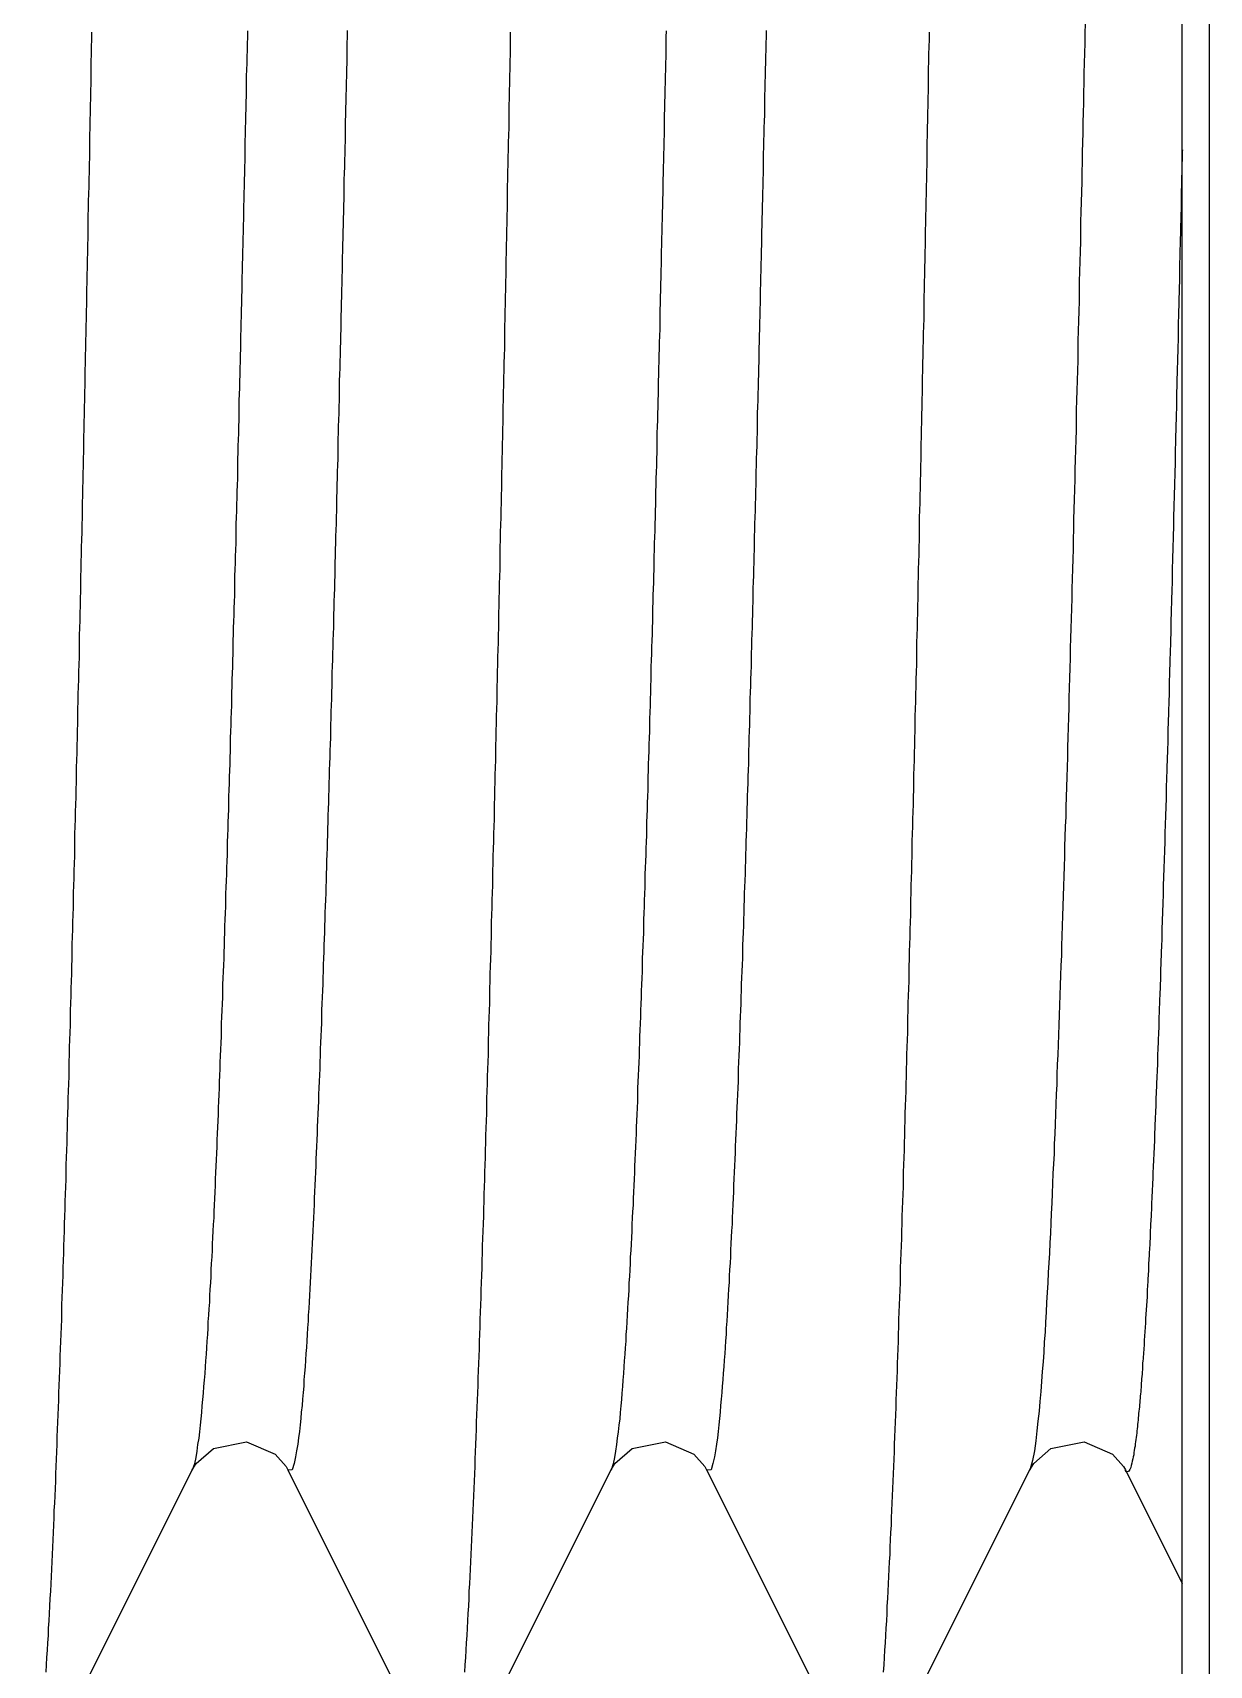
# Model space of a CAD drawing. Header units: millimetres. Extents: x 0 to 3800, y -67 to 2530.
# Drawn here: x 2282.3 to 2286.63, y 950.26 to 956.26 of the extents above; entities that cross this region are included whole.
import ezdxf

# ---------------------------------------------------------------- set-up
doc = ezdxf.new("R2010")
doc.units = ezdxf.units.MM
doc.layers.add('내부선 및 부속', color=4, linetype='Continuous')

msp = doc.modelspace()

# ---------------------------------------------------------------- linework, layer by layer
at = {"layer": '내부선 및 부속', "linetype": 'Continuous'}
for p, q in [((2286.6252, 947.6471), (2286.6252, 984.7893)), ((2286.5255, 947.874), (2286.5255, 984.5624)), ((2282.2983, 949.8007), (2282.8851, 950.9738)), ((2283.2367, 950.9738), (2283.8235, 949.8007)), ((2283.8381, 949.8007), (2284.425, 950.9738)), ((2284.7765, 950.9738), (2285.3633, 949.8007)), ((2285.3779, 949.8007), (2285.9648, 950.9738)), ((2286.3163, 950.9738), (2286.5255, 950.5557))]:
    msp.add_line(p, q, dxfattribs=at)
at = {"layer": '내부선 및 부속', "linetype": 'Continuous', "flags": 128}
for points in [[(2283.455, 956.2675), (2283.455, 956.2435), (2283.454, 956.2195), (2283.454, 956.1955), (2283.453, 956.1725), (2283.453, 956.1485), (2283.452, 956.1245), (2283.452, 956.1005), (2283.451, 956.0765), (2283.451, 956.0525), (2283.45, 956.0285), (2283.45, 956.0045), (2283.449, 955.9815), (2283.449, 955.9575), (2283.448, 955.9335), (2283.448, 955.9095), (2283.447, 955.8855), (2283.447, 955.8615), (2283.446, 955.8375), (2283.446, 955.8145), (2283.445, 955.7905), (2283.445, 955.7665), (2283.444, 955.7425), (2283.443, 955.7185), (2283.443, 955.6945), (2283.442, 955.6705), (2283.442, 955.6475), (2283.441, 955.6235), (2283.441, 955.5995), (2283.44, 955.5755), (2283.44, 955.5515), (2283.439, 955.5275), (2283.439, 955.5035), (2283.438, 955.4805), (2283.438, 955.4565), (2283.437, 955.4325), (2283.436, 955.4085), (2283.436, 955.3845), (2283.435, 955.3605), (2283.435, 955.3365), (2283.434, 955.3125), (2283.434, 955.2895), (2283.433, 955.2655), (2283.433, 955.2415), (2283.432, 955.2175), (2283.432, 955.2175), (2283.432, 955.1935), (2283.431, 955.1695), (2283.43, 955.1455), (2283.43, 955.1225), (2283.429, 955.0985), (2283.429, 955.0745), (2283.428, 955.0505), (2283.428, 955.0265), (2283.427, 955.0025), (2283.426, 954.9785), (2283.426, 954.9555), (2283.425, 954.9315), (2283.425, 954.9075), (2283.424, 954.8835), (2283.424, 954.8595), (2283.423, 954.8355), (2283.422, 954.8115), (2283.422, 954.7885), (2283.421, 954.7645), (2283.421, 954.7405), (2283.42, 954.7165), (2283.42, 954.6925), (2283.419, 954.6685), (2283.418, 954.6445), (2283.418, 954.6215), (2283.417, 954.5975), (2283.417, 954.5735), (2283.416, 954.5495), (2283.415, 954.5255), (2283.415, 954.5015), (2283.414, 954.4775), (2283.414, 954.4535), (2283.413, 954.4305), (2283.412, 954.4065), (2283.412, 954.3825), (2283.411, 954.3585), (2283.411, 954.3345), (2283.41, 954.3105), (2283.409, 954.2865), (2283.409, 954.2635), (2283.408, 954.2395), (2283.408, 954.2155), (2283.407, 954.1915), (2283.406, 954.1675), (2283.406, 954.1435), (2283.405, 954.1195), (2283.404, 954.0965), (2283.404, 954.0725), (2283.403, 954.0485), (2283.402, 954.0245), (2283.402, 954.0005), (2283.401, 953.9765), (2283.401, 953.9525), (2283.4, 953.9295), (2283.399, 953.9055), (2283.399, 953.8815), (2283.398, 953.8575), (2283.397, 953.8335), (2283.397, 953.8095), (2283.396, 953.7855), (2283.395, 953.7625), (2283.395, 953.7385), (2283.394, 953.7145), (2283.393, 953.6905), (2283.393, 953.6665), (2283.392, 953.6425), (2283.391, 953.6185), (2283.391, 953.5955), (2283.39, 953.5715), (2283.389, 953.5475), (2283.389, 953.5235), (2283.388, 953.4995), (2283.387, 953.4755), (2283.386, 953.4515), (2283.386, 953.4285), (2283.385, 953.4045), (2283.384, 953.3805), (2283.384, 953.3565), (2283.383, 953.3325), (2283.382, 953.3085), (2283.381, 953.2845), (2283.381, 953.2615), (2283.38, 953.2375), (2283.379, 953.2135), (2283.379, 953.1895), (2283.378, 953.1655), (2283.377, 953.1415), (2283.376, 953.1175), (2283.376, 953.0945), (2283.375, 953.0705), (2283.374, 953.0465), (2283.373, 953.0225), (2283.373, 952.9985), (2283.372, 952.9745), (2283.371, 952.9505), (2283.37, 952.9275), (2283.369, 952.9035), (2283.369, 952.8795), (2283.368, 952.8555), (2283.367, 952.8315), (2283.367, 952.8315), (2283.366, 952.8075), (2283.365, 952.7835), (2283.365, 952.7605), (2283.364, 952.7365), (2283.363, 952.7125), (2283.362, 952.6885), (2283.361, 952.6645), (2283.36, 952.6405), (2283.36, 952.6165), (2283.359, 952.5935), (2283.358, 952.5695), (2283.357, 952.5455), (2283.356, 952.5215), (2283.355, 952.4975), (2283.354, 952.4735), (2283.354, 952.4495), (2283.353, 952.4265), (2283.352, 952.4025), (2283.351, 952.3785), (2283.35, 952.3545), (2283.349, 952.3305), (2283.348, 952.3065), (2283.347, 952.2835), (2283.346, 952.2595), (2283.345, 952.2355), (2283.344, 952.2115), (2283.343, 952.1875), (2283.342, 952.1635), (2283.341, 952.1395), (2283.34, 952.1165), (2283.339, 952.0925), (2283.338, 952.0685), (2283.337, 952.0445), (2283.336, 952.0205), (2283.335, 951.9965), (2283.334, 951.9735), (2283.333, 951.9495), (2283.332, 951.9255), (2283.331, 951.9015), (2283.33, 951.8775), (2283.329, 951.8535), (2283.327, 951.8295), (2283.326, 951.8065), (2283.325, 951.7825), (2283.324, 951.7585), (2283.323, 951.7345), (2283.321, 951.7105), (2283.32, 951.6865), (2283.319, 951.6635), (2283.318, 951.6395), (2283.316, 951.6155), (2283.315, 951.5915), (2283.314, 951.5675), (2283.312, 951.5435), (2283.311, 951.5205), (2283.309, 951.4965), (2283.308, 951.4725), (2283.306, 951.4485), (2283.305, 951.4245), (2283.303, 951.4015), (2283.302, 951.3775), (2283.3, 951.3535), (2283.298, 951.3295), (2283.296, 951.3055), (2283.295, 951.2825), (2283.293, 951.2585), (2283.291, 951.2345), (2283.289, 951.2105), (2283.286, 951.1865), (2283.284, 951.1635), (2283.282, 951.1395), (2283.279, 951.1155), (2283.276, 951.0915), (2283.273, 951.0685), (2283.269, 951.0445), (2283.265, 951.0215), (2283.26, 950.9975), (2283.253, 950.9745), (2283.237, 950.9735), (2283.237, 950.9735)], [(2284.995, 956.2675), (2284.995, 956.2435), (2284.994, 956.2195), (2284.994, 956.1955), (2284.993, 956.1725), (2284.993, 956.1485), (2284.992, 956.1245), (2284.992, 956.1005), (2284.991, 956.0765), (2284.991, 956.0525), (2284.99, 956.0285), (2284.99, 956.0045), (2284.989, 955.9815), (2284.989, 955.9575), (2284.988, 955.9335), (2284.987, 955.9095), (2284.987, 955.8855), (2284.986, 955.8615), (2284.986, 955.8375), (2284.985, 955.8145), (2284.985, 955.7905), (2284.984, 955.7665), (2284.984, 955.7425), (2284.983, 955.7185), (2284.983, 955.6945), (2284.982, 955.6705), (2284.982, 955.6475), (2284.981, 955.6235), (2284.981, 955.5995), (2284.98, 955.5755), (2284.98, 955.5515), (2284.979, 955.5275), (2284.978, 955.5035), (2284.978, 955.4805), (2284.977, 955.4565), (2284.977, 955.4325), (2284.976, 955.4085), (2284.976, 955.3845), (2284.975, 955.3605), (2284.975, 955.3365), (2284.974, 955.3125), (2284.974, 955.2895), (2284.973, 955.2655), (2284.972, 955.2415), (2284.972, 955.2175), (2284.972, 955.2175), (2284.971, 955.1935), (2284.971, 955.1695), (2284.97, 955.1455), (2284.97, 955.1225), (2284.969, 955.0985), (2284.969, 955.0745), (2284.968, 955.0505), (2284.967, 955.0265), (2284.967, 955.0025), (2284.966, 954.9785), (2284.966, 954.9555), (2284.965, 954.9315), (2284.965, 954.9075), (2284.964, 954.8835), (2284.963, 954.8595), (2284.963, 954.8355), (2284.962, 954.8115), (2284.962, 954.7885), (2284.961, 954.7645), (2284.961, 954.7405), (2284.96, 954.7165), (2284.959, 954.6925), (2284.959, 954.6685), (2284.958, 954.6445), (2284.958, 954.6215), (2284.957, 954.5975), (2284.956, 954.5735), (2284.956, 954.5495), (2284.955, 954.5255), (2284.955, 954.5015), (2284.954, 954.4775), (2284.953, 954.4535), (2284.953, 954.4305), (2284.952, 954.4065), (2284.952, 954.3825), (2284.951, 954.3585), (2284.95, 954.3345), (2284.95, 954.3105), (2284.949, 954.2865), (2284.949, 954.2635), (2284.948, 954.2395), (2284.947, 954.2155), (2284.947, 954.1915), (2284.946, 954.1675), (2284.945, 954.1435), (2284.945, 954.1195), (2284.944, 954.0965), (2284.944, 954.0725), (2284.943, 954.0485), (2284.942, 954.0245), (2284.942, 954.0005), (2284.941, 953.9765), (2284.94, 953.9525), (2284.94, 953.9295), (2284.939, 953.9055), (2284.938, 953.8815), (2284.938, 953.8575), (2284.937, 953.8335), (2284.936, 953.8095), (2284.936, 953.7855), (2284.935, 953.7625), (2284.934, 953.7385), (2284.934, 953.7145), (2284.933, 953.6905), (2284.932, 953.6665), (2284.932, 953.6425), (2284.931, 953.6185), (2284.93, 953.5955), (2284.93, 953.5715), (2284.929, 953.5475), (2284.928, 953.5235), (2284.928, 953.4995), (2284.927, 953.4755), (2284.926, 953.4515), (2284.926, 953.4285), (2284.925, 953.4045), (2284.924, 953.3805), (2284.923, 953.3565), (2284.923, 953.3325), (2284.922, 953.3085), (2284.921, 953.2845), (2284.921, 953.2615), (2284.92, 953.2375), (2284.919, 953.2135), (2284.918, 953.1895), (2284.918, 953.1655), (2284.917, 953.1415), (2284.916, 953.1175), (2284.915, 953.0945), (2284.915, 953.0705), (2284.914, 953.0465), (2284.913, 953.0225), (2284.912, 952.9985), (2284.912, 952.9745), (2284.911, 952.9505), (2284.91, 952.9275), (2284.909, 952.9035), (2284.908, 952.8795), (2284.908, 952.8555), (2284.907, 952.8315), (2284.907, 952.8315), (2284.906, 952.8075), (2284.905, 952.7835), (2284.904, 952.7605), (2284.904, 952.7365), (2284.903, 952.7125), (2284.902, 952.6885), (2284.901, 952.6645), (2284.9, 952.6405), (2284.899, 952.6165), (2284.899, 952.5935), (2284.898, 952.5695), (2284.897, 952.5455), (2284.896, 952.5215), (2284.895, 952.4975), (2284.894, 952.4735), (2284.893, 952.4495), (2284.893, 952.4265), (2284.892, 952.4025), (2284.891, 952.3785), (2284.89, 952.3545), (2284.889, 952.3305), (2284.888, 952.3065), (2284.887, 952.2835), (2284.886, 952.2595), (2284.885, 952.2355), (2284.884, 952.2115), (2284.883, 952.1875), (2284.882, 952.1635), (2284.881, 952.1395), (2284.88, 952.1165), (2284.879, 952.0925), (2284.878, 952.0685), (2284.877, 952.0445), (2284.876, 952.0205), (2284.875, 951.9965), (2284.874, 951.9735), (2284.873, 951.9495), (2284.872, 951.9255), (2284.871, 951.9015), (2284.87, 951.8775), (2284.868, 951.8535), (2284.867, 951.8295), (2284.866, 951.8065), (2284.865, 951.7825), (2284.864, 951.7585), (2284.863, 951.7345), (2284.861, 951.7105), (2284.86, 951.6865), (2284.859, 951.6635), (2284.857, 951.6395), (2284.856, 951.6155), (2284.855, 951.5915), (2284.853, 951.5675), (2284.852, 951.5435), (2284.851, 951.5205), (2284.849, 951.4965), (2284.848, 951.4725), (2284.846, 951.4485), (2284.845, 951.4245), (2284.843, 951.4015), (2284.841, 951.3775), (2284.84, 951.3535), (2284.838, 951.3295), (2284.836, 951.3055), (2284.834, 951.2825), (2284.832, 951.2585), (2284.83, 951.2345), (2284.828, 951.2105), (2284.826, 951.1865), (2284.824, 951.1635), (2284.821, 951.1395), (2284.819, 951.1155), (2284.816, 951.0915), (2284.813, 951.0685), (2284.809, 951.0445), (2284.805, 951.0215), (2284.8, 950.9975), (2284.793, 950.9745), (2284.777, 950.9735), (2284.777, 950.9735)], [(2286.168, 956.2935), (2286.167, 956.2565), (2286.167, 956.2205), (2286.166, 956.1835), (2286.165, 956.1475), (2286.164, 956.1105), (2286.164, 956.0745), (2286.163, 956.0375), (2286.162, 956.0015), (2286.161, 955.9645), (2286.16, 955.9285), (2286.16, 955.8915), (2286.159, 955.8555), (2286.158, 955.8195), (2286.157, 955.7825), (2286.156, 955.7465), (2286.156, 955.7095), (2286.155, 955.6735), (2286.154, 955.6365), (2286.153, 955.6005), (2286.152, 955.5635), (2286.152, 955.5275), (2286.151, 955.4905), (2286.15, 955.4545), (2286.149, 955.4175), (2286.148, 955.3815), (2286.147, 955.3445), (2286.147, 955.3085), (2286.146, 955.2725), (2286.145, 955.2355), (2286.144, 955.1995), (2286.143, 955.1625), (2286.142, 955.1265), (2286.141, 955.0895), (2286.141, 955.0535), (2286.14, 955.0165), (2286.139, 954.9805), (2286.138, 954.9435), (2286.137, 954.9075), (2286.136, 954.8705), (2286.135, 954.8345), (2286.135, 954.7975), (2286.134, 954.7615), (2286.133, 954.7255), (2286.133, 954.7255), (2286.132, 954.6885), (2286.131, 954.6525), (2286.13, 954.6155), (2286.129, 954.5795), (2286.128, 954.5425), (2286.127, 954.5065), (2286.126, 954.4695), (2286.126, 954.4335), (2286.125, 954.3965), (2286.124, 954.3605), (2286.123, 954.3235), (2286.122, 954.2875), (2286.121, 954.2505), (2286.12, 954.2145), (2286.119, 954.1785), (2286.118, 954.1415), (2286.117, 954.1055), (2286.116, 954.0685), (2286.115, 954.0325), (2286.114, 953.9955), (2286.113, 953.9595), (2286.112, 953.9225), (2286.111, 953.8865), (2286.11, 953.8495), (2286.109, 953.8135), (2286.108, 953.7765), (2286.107, 953.7405), (2286.106, 953.7035), (2286.105, 953.6675), (2286.104, 953.6315), (2286.103, 953.5945), (2286.102, 953.5585), (2286.101, 953.5215), (2286.1, 953.4855), (2286.099, 953.4485), (2286.098, 953.4125), (2286.097, 953.3755), (2286.095, 953.3395), (2286.094, 953.3025), (2286.093, 953.2665), (2286.092, 953.2295), (2286.091, 953.1935), (2286.09, 953.1575), (2286.089, 953.1205), (2286.088, 953.0845), (2286.086, 953.0475), (2286.085, 953.0115), (2286.084, 952.9745), (2286.083, 952.9385), (2286.082, 952.9015), (2286.081, 952.8655), (2286.079, 952.8285), (2286.078, 952.7925), (2286.077, 952.7565), (2286.076, 952.7195), (2286.074, 952.6835), (2286.073, 952.6465), (2286.072, 952.6105), (2286.07, 952.5735), (2286.069, 952.5375), (2286.068, 952.5005), (2286.066, 952.4645), (2286.065, 952.4275), (2286.064, 952.3915), (2286.062, 952.3555), (2286.061, 952.3185), (2286.06, 952.2825), (2286.058, 952.2455), (2286.057, 952.2095), (2286.055, 952.1725), (2286.054, 952.1365), (2286.052, 952.0995), (2286.05, 952.0635), (2286.049, 952.0275), (2286.047, 951.9905), (2286.046, 951.9545), (2286.044, 951.9175), (2286.042, 951.8815), (2286.041, 951.8445), (2286.039, 951.8085), (2286.037, 951.7715), (2286.035, 951.7355), (2286.033, 951.6995), (2286.031, 951.6625), (2286.029, 951.6265), (2286.027, 951.5895), (2286.025, 951.5535), (2286.023, 951.5175), (2286.021, 951.4805), (2286.018, 951.4445), (2286.016, 951.4075), (2286.014, 951.3715), (2286.011, 951.3355), (2286.008, 951.2985), (2286.005, 951.2625), (2286.002, 951.2255), (2285.999, 951.1895), (2285.995, 951.1535), (2285.991, 951.1175), (2285.987, 951.0805), (2285.987, 951.0805), (2285.982, 951.0445), (2285.975, 951.0085), (2285.965, 950.9735), (2285.965, 950.9735)], [(2282.348, 950.2305), (2282.349, 950.2575), (2282.351, 950.2845), (2282.353, 950.3115), (2282.354, 950.3385), (2282.356, 950.3655), (2282.357, 950.3925), (2282.359, 950.4195), (2282.36, 950.4465), (2282.362, 950.4735), (2282.363, 950.5005), (2282.365, 950.5275), (2282.366, 950.5545), (2282.367, 950.5815), (2282.369, 950.6085), (2282.37, 950.6355), (2282.371, 950.6625), (2282.372, 950.6895), (2282.374, 950.7165), (2282.375, 950.7435), (2282.376, 950.7705), (2282.377, 950.7975), (2282.378, 950.8245), (2282.38, 950.8515), (2282.381, 950.8785), (2282.382, 950.9055), (2282.383, 950.9325), (2282.384, 950.9595), (2282.385, 950.9865), (2282.386, 951.0135), (2282.387, 951.0405), (2282.388, 951.0675), (2282.389, 951.0955), (2282.39, 951.1225), (2282.391, 951.1495), (2282.392, 951.1765), (2282.393, 951.2035), (2282.394, 951.2305), (2282.395, 951.2575), (2282.396, 951.2845), (2282.397, 951.3115), (2282.398, 951.3385), (2282.399, 951.3655), (2282.4, 951.3925), (2282.401, 951.4195), (2282.402, 951.4465), (2282.403, 951.4735), (2282.404, 951.5005), (2282.405, 951.5275), (2282.406, 951.5545), (2282.406, 951.5815), (2282.407, 951.6085), (2282.408, 951.6355), (2282.409, 951.6625), (2282.41, 951.6895), (2282.411, 951.7175), (2282.412, 951.7445), (2282.413, 951.7715), (2282.413, 951.7985), (2282.414, 951.8255), (2282.415, 951.8525), (2282.416, 951.8795), (2282.417, 951.9065), (2282.418, 951.9335), (2282.418, 951.9605), (2282.419, 951.9875), (2282.42, 952.0145), (2282.421, 952.0415), (2282.422, 952.0685), (2282.422, 952.0955), (2282.423, 952.1225), (2282.424, 952.1495), (2282.425, 952.1765), (2282.425, 952.2035), (2282.426, 952.2305), (2282.427, 952.2575), (2282.428, 952.2845), (2282.429, 952.3125), (2282.429, 952.3395), (2282.43, 952.3665), (2282.431, 952.3935), (2282.432, 952.4205), (2282.432, 952.4475), (2282.433, 952.4745), (2282.434, 952.5015), (2282.434, 952.5015), (2282.434, 952.5285), (2282.435, 952.5555), (2282.436, 952.5825), (2282.437, 952.6095), (2282.437, 952.6365), (2282.438, 952.6635), (2282.439, 952.6905), (2282.44, 952.7175), (2282.44, 952.7445), (2282.441, 952.7715), (2282.442, 952.7985), (2282.442, 952.8255), (2282.443, 952.8535), (2282.444, 952.8805), (2282.444, 952.9075), (2282.445, 952.9345), (2282.446, 952.9615), (2282.446, 952.9885), (2282.447, 953.0155), (2282.448, 953.0425), (2282.449, 953.0695), (2282.449, 953.0965), (2282.45, 953.1235), (2282.451, 953.1505), (2282.451, 953.1775), (2282.452, 953.2045), (2282.453, 953.2315), (2282.453, 953.2585), (2282.454, 953.2855), (2282.454, 953.3125), (2282.455, 953.3395), (2282.456, 953.3675), (2282.456, 953.3945), (2282.457, 953.4215), (2282.458, 953.4485), (2282.458, 953.4755), (2282.459, 953.5025), (2282.46, 953.5295), (2282.46, 953.5565), (2282.461, 953.5835), (2282.462, 953.6105), (2282.462, 953.6375), (2282.463, 953.6645), (2282.463, 953.6915), (2282.464, 953.7185), (2282.465, 953.7455), (2282.465, 953.7725), (2282.466, 953.7995), (2282.466, 953.8265), (2282.467, 953.8535), (2282.468, 953.8805), (2282.468, 953.9085), (2282.469, 953.9355), (2282.47, 953.9625), (2282.47, 953.9895), (2282.471, 954.0165), (2282.471, 954.0435), (2282.472, 954.0705), (2282.473, 954.0975), (2282.473, 954.1245), (2282.474, 954.1515), (2282.474, 954.1785), (2282.475, 954.2055), (2282.476, 954.2325), (2282.476, 954.2595), (2282.477, 954.2865), (2282.477, 954.3135), (2282.478, 954.3405), (2282.478, 954.3675), (2282.479, 954.3945), (2282.48, 954.4225), (2282.48, 954.4495), (2282.481, 954.4765), (2282.481, 954.5035), (2282.482, 954.5305), (2282.483, 954.5575), (2282.483, 954.5845), (2282.484, 954.6115), (2282.484, 954.6385), (2282.485, 954.6655), (2282.485, 954.6925), (2282.486, 954.7195), (2282.486, 954.7465), (2282.487, 954.7735), (2282.488, 954.8005), (2282.488, 954.8275), (2282.489, 954.8545), (2282.489, 954.8815), (2282.49, 954.9095), (2282.49, 954.9365), (2282.491, 954.9635), (2282.492, 954.9905), (2282.492, 955.0175), (2282.493, 955.0445), (2282.493, 955.0715), (2282.494, 955.0985), (2282.494, 955.1255), (2282.495, 955.1525), (2282.495, 955.1795), (2282.496, 955.2065), (2282.496, 955.2065), (2282.496, 955.2335), (2282.497, 955.2605), (2282.498, 955.2875), (2282.498, 955.3145), (2282.499, 955.3415), (2282.499, 955.3685), (2282.5, 955.3955), (2282.5, 955.4235), (2282.501, 955.4505), (2282.501, 955.4775), (2282.502, 955.5045), (2282.502, 955.5315), (2282.503, 955.5585), (2282.503, 955.5855), (2282.504, 955.6125), (2282.504, 955.6395), (2282.505, 955.6665), (2282.506, 955.6935), (2282.506, 955.7205), (2282.507, 955.7475), (2282.507, 955.7745), (2282.508, 955.8015), (2282.508, 955.8285), (2282.509, 955.8555), (2282.509, 955.8825), (2282.51, 955.9095), (2282.51, 955.9375), (2282.511, 955.9645), (2282.511, 955.9915), (2282.512, 956.0185), (2282.512, 956.0455), (2282.513, 956.0725), (2282.513, 956.0995), (2282.514, 956.1265), (2282.514, 956.1535), (2282.515, 956.1805), (2282.515, 956.2075), (2282.516, 956.2345), (2282.516, 956.2615)], [(2283.088, 956.2665), (2283.088, 956.2425), (2283.087, 956.2185), (2283.087, 956.1945), (2283.086, 956.1705), (2283.086, 956.1465), (2283.085, 956.1235), (2283.084, 956.0995), (2283.084, 956.0755), (2283.083, 956.0515), (2283.083, 956.0275), (2283.082, 956.0035), (2283.082, 955.9795), (2283.081, 955.9555), (2283.081, 955.9325), (2283.08, 955.9085), (2283.08, 955.8845), (2283.079, 955.8605), (2283.079, 955.8365), (2283.078, 955.8125), (2283.078, 955.7885), (2283.077, 955.7655), (2283.077, 955.7415), (2283.076, 955.7175), (2283.076, 955.6935), (2283.075, 955.6695), (2283.075, 955.6455), (2283.074, 955.6215), (2283.073, 955.5985), (2283.073, 955.5745), (2283.072, 955.5505), (2283.072, 955.5265), (2283.071, 955.5025), (2283.071, 955.4785), (2283.07, 955.4545), (2283.07, 955.4315), (2283.069, 955.4075), (2283.069, 955.3835), (2283.068, 955.3595), (2283.068, 955.3355), (2283.067, 955.3115), (2283.066, 955.2875), (2283.066, 955.2635), (2283.065, 955.2405), (2283.065, 955.2405), (2283.065, 955.2165), (2283.064, 955.1925), (2283.064, 955.1685), (2283.063, 955.1445), (2283.063, 955.1205), (2283.062, 955.0965), (2283.061, 955.0735), (2283.061, 955.0495), (2283.06, 955.0255), (2283.06, 955.0015), (2283.059, 954.9775), (2283.059, 954.9535), (2283.058, 954.9295), (2283.057, 954.9065), (2283.057, 954.8825), (2283.056, 954.8585), (2283.056, 954.8345), (2283.055, 954.8105), (2283.055, 954.7865), (2283.054, 954.7625), (2283.053, 954.7395), (2283.053, 954.7155), (2283.052, 954.6915), (2283.052, 954.6675), (2283.051, 954.6435), (2283.051, 954.6195), (2283.05, 954.5955), (2283.049, 954.5725), (2283.049, 954.5485), (2283.048, 954.5245), (2283.048, 954.5005), (2283.047, 954.4765), (2283.046, 954.4525), (2283.046, 954.4285), (2283.045, 954.4045), (2283.045, 954.3815), (2283.044, 954.3575), (2283.043, 954.3335), (2283.043, 954.3095), (2283.042, 954.2855), (2283.041, 954.2615), (2283.041, 954.2375), (2283.04, 954.2145), (2283.04, 954.1905), (2283.039, 954.1665), (2283.038, 954.1425), (2283.038, 954.1185), (2283.037, 954.0945), (2283.036, 954.0705), (2283.036, 954.0475), (2283.035, 954.0235), (2283.035, 953.9995), (2283.034, 953.9755), (2283.033, 953.9515), (2283.033, 953.9275), (2283.032, 953.9035), (2283.031, 953.8805), (2283.031, 953.8565), (2283.03, 953.8325), (2283.029, 953.8085), (2283.029, 953.7845), (2283.028, 953.7605), (2283.027, 953.7365), (2283.027, 953.7135), (2283.026, 953.6895), (2283.025, 953.6655), (2283.025, 953.6415), (2283.024, 953.6175), (2283.023, 953.5935), (2283.023, 953.5695), (2283.022, 953.5465), (2283.021, 953.5225), (2283.021, 953.4985), (2283.02, 953.4745), (2283.019, 953.4505), (2283.018, 953.4265), (2283.018, 953.4025), (2283.017, 953.3795), (2283.016, 953.3555), (2283.016, 953.3315), (2283.015, 953.3075), (2283.014, 953.2835), (2283.013, 953.2595), (2283.013, 953.2355), (2283.012, 953.2125), (2283.011, 953.1885), (2283.011, 953.1645), (2283.01, 953.1405), (2283.009, 953.1165), (2283.008, 953.0925), (2283.008, 953.0685), (2283.007, 953.0455), (2283.006, 953.0215), (2283.005, 952.9975), (2283.004, 952.9735), (2283.004, 952.9495), (2283.003, 952.9255), (2283.002, 952.9015), (2283.001, 952.8785), (2283.001, 952.8545), (2283.001, 952.8545), (2283, 952.8305), (2282.999, 952.8065), (2282.998, 952.7825), (2282.997, 952.7585), (2282.997, 952.7345), (2282.996, 952.7115), (2282.995, 952.6875), (2282.994, 952.6635), (2282.993, 952.6395), (2282.992, 952.6155), (2282.991, 952.5915), (2282.991, 952.5675), (2282.99, 952.5445), (2282.989, 952.5205), (2282.988, 952.4965), (2282.987, 952.4725), (2282.986, 952.4485), (2282.985, 952.4245), (2282.984, 952.4015), (2282.984, 952.3775), (2282.983, 952.3535), (2282.982, 952.3295), (2282.981, 952.3055), (2282.98, 952.2815), (2282.979, 952.2575), (2282.978, 952.2345), (2282.977, 952.2105), (2282.976, 952.1865), (2282.975, 952.1625), (2282.974, 952.1385), (2282.973, 952.1145), (2282.972, 952.0905), (2282.971, 952.0675), (2282.97, 952.0435), (2282.969, 952.0195), (2282.968, 951.9955), (2282.967, 951.9715), (2282.966, 951.9475), (2282.965, 951.9245), (2282.964, 951.9005), (2282.962, 951.8765), (2282.961, 951.8525), (2282.96, 951.8285), (2282.959, 951.8045), (2282.958, 951.7815), (2282.957, 951.7575), (2282.955, 951.7335), (2282.954, 951.7095), (2282.953, 951.6855), (2282.952, 951.6615), (2282.95, 951.6385), (2282.949, 951.6145), (2282.948, 951.5905), (2282.946, 951.5665), (2282.945, 951.5425), (2282.943, 951.5185), (2282.942, 951.4955), (2282.941, 951.4715), (2282.939, 951.4475), (2282.937, 951.4235), (2282.936, 951.3995), (2282.934, 951.3755), (2282.933, 951.3525), (2282.931, 951.3285), (2282.929, 951.3045), (2282.927, 951.2805), (2282.925, 951.2565), (2282.923, 951.2335), (2282.921, 951.2095), (2282.919, 951.1855), (2282.917, 951.1615), (2282.914, 951.1385), (2282.912, 951.1145), (2282.909, 951.0905), (2282.905, 951.0675), (2282.902, 951.0435), (2282.898, 951.0195), (2282.893, 950.9965), (2282.885, 950.9735), (2282.885, 950.9735)], [(2283.887, 950.2305), (2283.889, 950.2575), (2283.891, 950.2845), (2283.893, 950.3115), (2283.894, 950.3385), (2283.896, 950.3655), (2283.897, 950.3925), (2283.899, 950.4195), (2283.9, 950.4465), (2283.902, 950.4735), (2283.903, 950.5005), (2283.904, 950.5275), (2283.906, 950.5545), (2283.907, 950.5815), (2283.908, 950.6085), (2283.91, 950.6355), (2283.911, 950.6625), (2283.912, 950.6895), (2283.913, 950.7165), (2283.915, 950.7435), (2283.916, 950.7705), (2283.917, 950.7975), (2283.918, 950.8245), (2283.919, 950.8515), (2283.92, 950.8785), (2283.922, 950.9055), (2283.923, 950.9325), (2283.924, 950.9595), (2283.925, 950.9865), (2283.926, 951.0135), (2283.927, 951.0405), (2283.928, 951.0675), (2283.929, 951.0955), (2283.93, 951.1225), (2283.931, 951.1495), (2283.932, 951.1765), (2283.933, 951.2035), (2283.934, 951.2305), (2283.935, 951.2575), (2283.936, 951.2845), (2283.937, 951.3115), (2283.938, 951.3385), (2283.939, 951.3655), (2283.94, 951.3925), (2283.941, 951.4195), (2283.942, 951.4465), (2283.943, 951.4735), (2283.944, 951.5005), (2283.944, 951.5275), (2283.945, 951.5545), (2283.946, 951.5815), (2283.947, 951.6085), (2283.948, 951.6355), (2283.949, 951.6625), (2283.95, 951.6895), (2283.951, 951.7175), (2283.951, 951.7445), (2283.952, 951.7715), (2283.953, 951.7985), (2283.954, 951.8255), (2283.955, 951.8525), (2283.956, 951.8795), (2283.957, 951.9065), (2283.957, 951.9335), (2283.958, 951.9605), (2283.959, 951.9875), (2283.96, 952.0145), (2283.961, 952.0415), (2283.961, 952.0685), (2283.962, 952.0955), (2283.963, 952.1225), (2283.964, 952.1495), (2283.965, 952.1765), (2283.965, 952.2035), (2283.966, 952.2305), (2283.967, 952.2575), (2283.968, 952.2845), (2283.968, 952.3125), (2283.969, 952.3395), (2283.97, 952.3665), (2283.971, 952.3935), (2283.971, 952.4205), (2283.972, 952.4475), (2283.973, 952.4745), (2283.974, 952.5015), (2283.974, 952.5015), (2283.974, 952.5285), (2283.975, 952.5555), (2283.976, 952.5825), (2283.976, 952.6095), (2283.977, 952.6365), (2283.978, 952.6635), (2283.979, 952.6905), (2283.979, 952.7175), (2283.98, 952.7445), (2283.981, 952.7715), (2283.981, 952.7985), (2283.982, 952.8255), (2283.983, 952.8535), (2283.984, 952.8805), (2283.984, 952.9075), (2283.985, 952.9345), (2283.986, 952.9615), (2283.986, 952.9885), (2283.987, 953.0155), (2283.988, 953.0425), (2283.988, 953.0695), (2283.989, 953.0965), (2283.99, 953.1235), (2283.99, 953.1505), (2283.991, 953.1775), (2283.992, 953.2045), (2283.992, 953.2315), (2283.993, 953.2585), (2283.994, 953.2855), (2283.994, 953.3125), (2283.995, 953.3395), (2283.996, 953.3675), (2283.996, 953.3945), (2283.997, 953.4215), (2283.998, 953.4485), (2283.998, 953.4755), (2283.999, 953.5025), (2283.999, 953.5295), (2284, 953.5565), (2284.001, 953.5835), (2284.001, 953.6105), (2284.002, 953.6375), (2284.003, 953.6645), (2284.003, 953.6915), (2284.004, 953.7185), (2284.004, 953.7455), (2284.005, 953.7725), (2284.006, 953.7995), (2284.006, 953.8265), (2284.007, 953.8535), (2284.008, 953.8805), (2284.008, 953.9085), (2284.009, 953.9355), (2284.009, 953.9625), (2284.01, 953.9895), (2284.011, 954.0165), (2284.011, 954.0435), (2284.012, 954.0705), (2284.012, 954.0975), (2284.013, 954.1245), (2284.014, 954.1515), (2284.014, 954.1785), (2284.015, 954.2055), (2284.015, 954.2325), (2284.016, 954.2595), (2284.017, 954.2865), (2284.017, 954.3135), (2284.018, 954.3405), (2284.018, 954.3675), (2284.019, 954.3945), (2284.019, 954.4225), (2284.02, 954.4495), (2284.021, 954.4765), (2284.021, 954.5035), (2284.022, 954.5305), (2284.022, 954.5575), (2284.023, 954.5845), (2284.023, 954.6115), (2284.024, 954.6385), (2284.025, 954.6655), (2284.025, 954.6925), (2284.026, 954.7195), (2284.026, 954.7465), (2284.027, 954.7735), (2284.027, 954.8005), (2284.028, 954.8275), (2284.029, 954.8545), (2284.029, 954.8815), (2284.03, 954.9095), (2284.03, 954.9365), (2284.031, 954.9635), (2284.031, 954.9905), (2284.032, 955.0175), (2284.032, 955.0445), (2284.033, 955.0715), (2284.034, 955.0985), (2284.034, 955.1255), (2284.035, 955.1525), (2284.035, 955.1795), (2284.036, 955.2065), (2284.036, 955.2065), (2284.036, 955.2335), (2284.037, 955.2605), (2284.037, 955.2875), (2284.038, 955.3145), (2284.038, 955.3415), (2284.039, 955.3685), (2284.04, 955.3955), (2284.04, 955.4235), (2284.041, 955.4505), (2284.041, 955.4775), (2284.042, 955.5045), (2284.042, 955.5315), (2284.043, 955.5585), (2284.043, 955.5855), (2284.044, 955.6125), (2284.044, 955.6395), (2284.045, 955.6665), (2284.045, 955.6935), (2284.046, 955.7205), (2284.046, 955.7475), (2284.047, 955.7745), (2284.047, 955.8015), (2284.048, 955.8285), (2284.048, 955.8555), (2284.049, 955.8825), (2284.05, 955.9095), (2284.05, 955.9375), (2284.051, 955.9645), (2284.051, 955.9915), (2284.052, 956.0185), (2284.052, 956.0455), (2284.053, 956.0725), (2284.053, 956.0995), (2284.054, 956.1265), (2284.054, 956.1535), (2284.055, 956.1805), (2284.055, 956.2075), (2284.056, 956.2345), (2284.056, 956.2615)], [(2284.628, 956.2665), (2284.627, 956.2425), (2284.627, 956.2185), (2284.626, 956.1945), (2284.626, 956.1705), (2284.625, 956.1465), (2284.625, 956.1235), (2284.624, 956.0995), (2284.624, 956.0755), (2284.623, 956.0515), (2284.623, 956.0275), (2284.622, 956.0035), (2284.622, 955.9795), (2284.621, 955.9555), (2284.621, 955.9325), (2284.62, 955.9085), (2284.62, 955.8845), (2284.619, 955.8605), (2284.619, 955.8365), (2284.618, 955.8125), (2284.618, 955.7885), (2284.617, 955.7655), (2284.617, 955.7415), (2284.616, 955.7175), (2284.615, 955.6935), (2284.615, 955.6695), (2284.614, 955.6455), (2284.614, 955.6215), (2284.613, 955.5985), (2284.613, 955.5745), (2284.612, 955.5505), (2284.612, 955.5265), (2284.611, 955.5025), (2284.611, 955.4785), (2284.61, 955.4545), (2284.61, 955.4315), (2284.609, 955.4075), (2284.608, 955.3835), (2284.608, 955.3595), (2284.607, 955.3355), (2284.607, 955.3115), (2284.606, 955.2875), (2284.606, 955.2635), (2284.605, 955.2405), (2284.605, 955.2405), (2284.605, 955.2165), (2284.604, 955.1925), (2284.604, 955.1685), (2284.603, 955.1445), (2284.602, 955.1205), (2284.602, 955.0965), (2284.601, 955.0735), (2284.601, 955.0495), (2284.6, 955.0255), (2284.6, 955.0015), (2284.599, 954.9775), (2284.598, 954.9535), (2284.598, 954.9295), (2284.597, 954.9065), (2284.597, 954.8825), (2284.596, 954.8585), (2284.596, 954.8345), (2284.595, 954.8105), (2284.594, 954.7865), (2284.594, 954.7625), (2284.593, 954.7395), (2284.593, 954.7155), (2284.592, 954.6915), (2284.592, 954.6675), (2284.591, 954.6435), (2284.59, 954.6195), (2284.59, 954.5955), (2284.589, 954.5715), (2284.589, 954.5485), (2284.588, 954.5245), (2284.587, 954.5005), (2284.587, 954.4765), (2284.586, 954.4525), (2284.586, 954.4285), (2284.585, 954.4045), (2284.584, 954.3815), (2284.584, 954.3575), (2284.583, 954.3335), (2284.583, 954.3095), (2284.582, 954.2855), (2284.581, 954.2615), (2284.581, 954.2375), (2284.58, 954.2145), (2284.579, 954.1905), (2284.579, 954.1665), (2284.578, 954.1425), (2284.578, 954.1185), (2284.577, 954.0945), (2284.576, 954.0705), (2284.576, 954.0475), (2284.575, 954.0235), (2284.574, 953.9995), (2284.574, 953.9755), (2284.573, 953.9515), (2284.572, 953.9275), (2284.572, 953.9035), (2284.571, 953.8805), (2284.57, 953.8565), (2284.57, 953.8325), (2284.569, 953.8085), (2284.569, 953.7845), (2284.568, 953.7605), (2284.567, 953.7365), (2284.567, 953.7135), (2284.566, 953.6895), (2284.565, 953.6655), (2284.564, 953.6415), (2284.564, 953.6175), (2284.563, 953.5935), (2284.562, 953.5695), (2284.562, 953.5465), (2284.561, 953.5225), (2284.56, 953.4985), (2284.56, 953.4745), (2284.559, 953.4505), (2284.558, 953.4265), (2284.558, 953.4025), (2284.557, 953.3795), (2284.556, 953.3555), (2284.555, 953.3315), (2284.555, 953.3075), (2284.554, 953.2835), (2284.553, 953.2595), (2284.553, 953.2355), (2284.552, 953.2125), (2284.551, 953.1885), (2284.55, 953.1645), (2284.55, 953.1405), (2284.549, 953.1165), (2284.548, 953.0925), (2284.547, 953.0685), (2284.547, 953.0455), (2284.546, 953.0215), (2284.545, 952.9975), (2284.544, 952.9735), (2284.544, 952.9495), (2284.543, 952.9255), (2284.542, 952.9015), (2284.541, 952.8785), (2284.54, 952.8545), (2284.54, 952.8545), (2284.54, 952.8305), (2284.539, 952.8065), (2284.538, 952.7825), (2284.537, 952.7585), (2284.536, 952.7345), (2284.536, 952.7115), (2284.535, 952.6875), (2284.534, 952.6635), (2284.533, 952.6395), (2284.532, 952.6155), (2284.531, 952.5915), (2284.53, 952.5675), (2284.53, 952.5445), (2284.529, 952.5205), (2284.528, 952.4965), (2284.527, 952.4725), (2284.526, 952.4485), (2284.525, 952.4245), (2284.524, 952.4005), (2284.523, 952.3775), (2284.522, 952.3535), (2284.522, 952.3295), (2284.521, 952.3055), (2284.52, 952.2815), (2284.519, 952.2575), (2284.518, 952.2345), (2284.517, 952.2105), (2284.516, 952.1865), (2284.515, 952.1625), (2284.514, 952.1385), (2284.513, 952.1145), (2284.512, 952.0905), (2284.511, 952.0675), (2284.51, 952.0435), (2284.509, 952.0195), (2284.508, 951.9955), (2284.507, 951.9715), (2284.506, 951.9475), (2284.504, 951.9245), (2284.503, 951.9005), (2284.502, 951.8765), (2284.501, 951.8525), (2284.5, 951.8285), (2284.499, 951.8045), (2284.498, 951.7805), (2284.496, 951.7575), (2284.495, 951.7335), (2284.494, 951.7095), (2284.493, 951.6855), (2284.491, 951.6615), (2284.49, 951.6375), (2284.489, 951.6145), (2284.487, 951.5905), (2284.486, 951.5665), (2284.485, 951.5425), (2284.483, 951.5185), (2284.482, 951.4945), (2284.48, 951.4715), (2284.479, 951.4475), (2284.477, 951.4235), (2284.476, 951.3995), (2284.474, 951.3755), (2284.472, 951.3525), (2284.471, 951.3285), (2284.469, 951.3045), (2284.467, 951.2805), (2284.465, 951.2565), (2284.463, 951.2335), (2284.461, 951.2095), (2284.459, 951.1855), (2284.457, 951.1615), (2284.454, 951.1385), (2284.451, 951.1145), (2284.448, 951.0905), (2284.445, 951.0675), (2284.442, 951.0435), (2284.438, 951.0195), (2284.433, 950.9965), (2284.425, 950.9735), (2284.425, 950.9735)], [(2285.427, 950.2305), (2285.429, 950.2575), (2285.431, 950.2845), (2285.432, 950.3115), (2285.434, 950.3385), (2285.436, 950.3655), (2285.437, 950.3925), (2285.439, 950.4195), (2285.44, 950.4465), (2285.441, 950.4735), (2285.443, 950.5005), (2285.444, 950.5275), (2285.446, 950.5545), (2285.447, 950.5815), (2285.448, 950.6085), (2285.449, 950.6355), (2285.451, 950.6625), (2285.452, 950.6895), (2285.453, 950.7165), (2285.454, 950.7435), (2285.456, 950.7705), (2285.457, 950.7975), (2285.458, 950.8245), (2285.459, 950.8515), (2285.46, 950.8785), (2285.461, 950.9055), (2285.463, 950.9325), (2285.464, 950.9595), (2285.465, 950.9865), (2285.466, 951.0135), (2285.467, 951.0405), (2285.468, 951.0675), (2285.469, 951.0955), (2285.47, 951.1225), (2285.471, 951.1495), (2285.472, 951.1765), (2285.473, 951.2035), (2285.474, 951.2305), (2285.475, 951.2575), (2285.476, 951.2845), (2285.477, 951.3115), (2285.478, 951.3385), (2285.479, 951.3655), (2285.48, 951.3925), (2285.481, 951.4195), (2285.482, 951.4465), (2285.482, 951.4735), (2285.483, 951.5005), (2285.484, 951.5275), (2285.485, 951.5545), (2285.486, 951.5815), (2285.487, 951.6085), (2285.488, 951.6355), (2285.489, 951.6625), (2285.49, 951.6895), (2285.49, 951.7175), (2285.491, 951.7445), (2285.492, 951.7715), (2285.493, 951.7985), (2285.494, 951.8255), (2285.495, 951.8525), (2285.496, 951.8795), (2285.496, 951.9065), (2285.497, 951.9335), (2285.498, 951.9605), (2285.499, 951.9875), (2285.5, 952.0145), (2285.5, 952.0415), (2285.501, 952.0685), (2285.502, 952.0955), (2285.503, 952.1225), (2285.504, 952.1495), (2285.504, 952.1765), (2285.505, 952.2035), (2285.506, 952.2305), (2285.507, 952.2575), (2285.507, 952.2845), (2285.508, 952.3125), (2285.509, 952.3395), (2285.51, 952.3665), (2285.51, 952.3935), (2285.511, 952.4205), (2285.512, 952.4475), (2285.513, 952.4745), (2285.513, 952.5015), (2285.513, 952.5015), (2285.514, 952.5285), (2285.515, 952.5555), (2285.516, 952.5825), (2285.516, 952.6095), (2285.517, 952.6365), (2285.518, 952.6635), (2285.518, 952.6905), (2285.519, 952.7175), (2285.52, 952.7445), (2285.521, 952.7715), (2285.521, 952.7985), (2285.522, 952.8255), (2285.523, 952.8535), (2285.523, 952.8805), (2285.524, 952.9075), (2285.525, 952.9345), (2285.525, 952.9615), (2285.526, 952.9885), (2285.527, 953.0155), (2285.527, 953.0425), (2285.528, 953.0695), (2285.529, 953.0965), (2285.529, 953.1235), (2285.53, 953.1505), (2285.531, 953.1775), (2285.531, 953.2045), (2285.532, 953.2315), (2285.533, 953.2585), (2285.533, 953.2855), (2285.534, 953.3125), (2285.535, 953.3395), (2285.535, 953.3675), (2285.536, 953.3945), (2285.537, 953.4215), (2285.537, 953.4485), (2285.538, 953.4755), (2285.539, 953.5025), (2285.539, 953.5295), (2285.54, 953.5565), (2285.541, 953.5835), (2285.541, 953.6105), (2285.542, 953.6375), (2285.542, 953.6645), (2285.543, 953.6915), (2285.544, 953.7185), (2285.544, 953.7455), (2285.545, 953.7725), (2285.546, 953.7995), (2285.546, 953.8265), (2285.547, 953.8535), (2285.547, 953.8805), (2285.548, 953.9085), (2285.549, 953.9355), (2285.549, 953.9625), (2285.55, 953.9895), (2285.55, 954.0165), (2285.551, 954.0435), (2285.552, 954.0705), (2285.552, 954.0975), (2285.553, 954.1245), (2285.553, 954.1515), (2285.554, 954.1785), (2285.555, 954.2055), (2285.555, 954.2325), (2285.556, 954.2595), (2285.556, 954.2865), (2285.557, 954.3135), (2285.558, 954.3405), (2285.558, 954.3675), (2285.559, 954.3945), (2285.559, 954.4225), (2285.56, 954.4495), (2285.56, 954.4765), (2285.561, 954.5035), (2285.562, 954.5305), (2285.562, 954.5575), (2285.563, 954.5845), (2285.563, 954.6115), (2285.564, 954.6385), (2285.564, 954.6655), (2285.565, 954.6925), (2285.566, 954.7195), (2285.566, 954.7465), (2285.567, 954.7735), (2285.567, 954.8005), (2285.568, 954.8275), (2285.568, 954.8545), (2285.569, 954.8815), (2285.569, 954.9095), (2285.57, 954.9365), (2285.571, 954.9635), (2285.571, 954.9905), (2285.572, 955.0175), (2285.572, 955.0445), (2285.573, 955.0715), (2285.573, 955.0985), (2285.574, 955.1255), (2285.574, 955.1525), (2285.575, 955.1795), (2285.576, 955.2065), (2285.576, 955.2065), (2285.576, 955.2335), (2285.577, 955.2605), (2285.577, 955.2875), (2285.578, 955.3145), (2285.578, 955.3415), (2285.579, 955.3685), (2285.579, 955.3955), (2285.58, 955.4235), (2285.58, 955.4505), (2285.581, 955.4775), (2285.581, 955.5045), (2285.582, 955.5315), (2285.583, 955.5585), (2285.583, 955.5855), (2285.584, 955.6125), (2285.584, 955.6395), (2285.585, 955.6665), (2285.585, 955.6935), (2285.586, 955.7205), (2285.586, 955.7475), (2285.587, 955.7745), (2285.587, 955.8015), (2285.588, 955.8285), (2285.588, 955.8555), (2285.589, 955.8825), (2285.589, 955.9095), (2285.59, 955.9375), (2285.59, 955.9645), (2285.591, 955.9915), (2285.591, 956.0185), (2285.592, 956.0455), (2285.592, 956.0725), (2285.593, 956.0995), (2285.593, 956.1265), (2285.594, 956.1535), (2285.594, 956.1805), (2285.595, 956.2075), (2285.596, 956.2345), (2285.596, 956.2615)], [(2286.526, 955.8285), (2286.525, 955.8205), (2286.525, 955.8125), (2286.525, 955.8045), (2286.525, 955.7965), (2286.525, 955.7885), (2286.524, 955.7805), (2286.524, 955.7725), (2286.524, 955.7645), (2286.524, 955.7565), (2286.524, 955.7485), (2286.524, 955.7405), (2286.523, 955.7325), (2286.523, 955.7245), (2286.523, 955.7155), (2286.523, 955.7075), (2286.523, 955.6995), (2286.523, 955.6915), (2286.522, 955.6835), (2286.522, 955.6755), (2286.522, 955.6675), (2286.522, 955.6595), (2286.522, 955.6515), (2286.521, 955.6435), (2286.521, 955.6355), (2286.521, 955.6275), (2286.521, 955.6195), (2286.521, 955.6115), (2286.521, 955.6035), (2286.52, 955.5955), (2286.52, 955.5875), (2286.52, 955.5795), (2286.52, 955.5715), (2286.52, 955.5635), (2286.519, 955.5555), (2286.519, 955.5475), (2286.519, 955.5395), (2286.519, 955.5305), (2286.519, 955.5225), (2286.519, 955.5145), (2286.518, 955.5065), (2286.518, 955.4985), (2286.518, 955.4905), (2286.518, 955.4825), (2286.518, 955.4745), (2286.517, 955.4665), (2286.517, 955.4585), (2286.517, 955.4505), (2286.517, 955.4425), (2286.517, 955.4345), (2286.517, 955.4265), (2286.516, 955.4185), (2286.516, 955.4105), (2286.516, 955.4025), (2286.516, 955.3945), (2286.516, 955.3865), (2286.515, 955.3785), (2286.515, 955.3705), (2286.515, 955.3625), (2286.515, 955.3545), (2286.515, 955.3455), (2286.515, 955.3375), (2286.514, 955.3295), (2286.514, 955.3215), (2286.514, 955.3135), (2286.514, 955.3055), (2286.514, 955.2975), (2286.513, 955.2895), (2286.513, 955.2815), (2286.513, 955.2735), (2286.513, 955.2655), (2286.513, 955.2575), (2286.513, 955.2495), (2286.512, 955.2415), (2286.512, 955.2335), (2286.512, 955.2255), (2286.512, 955.2175), (2286.512, 955.2095), (2286.511, 955.2015), (2286.511, 955.1935), (2286.511, 955.1855), (2286.511, 955.1775), (2286.511, 955.1695), (2286.51, 955.1605), (2286.51, 955.1525), (2286.51, 955.1445), (2286.51, 955.1365), (2286.51, 955.1285), (2286.51, 955.1205), (2286.509, 955.1125), (2286.509, 955.1045), (2286.509, 955.0965), (2286.509, 955.0885), (2286.509, 955.0805), (2286.508, 955.0725), (2286.508, 955.0645), (2286.508, 955.0565), (2286.508, 955.0485), (2286.508, 955.0405), (2286.507, 955.0325), (2286.507, 955.0245), (2286.507, 955.0245), (2286.507, 955.0165), (2286.507, 955.0085), (2286.507, 955.0005), (2286.506, 954.9925), (2286.506, 954.9845), (2286.506, 954.9755), (2286.506, 954.9675), (2286.506, 954.9595), (2286.506, 954.9515), (2286.505, 954.9435), (2286.505, 954.9355), (2286.505, 954.9275), (2286.505, 954.9195), (2286.505, 954.9115), (2286.504, 954.9035), (2286.504, 954.8955), (2286.504, 954.8875), (2286.504, 954.8795), (2286.504, 954.8715), (2286.503, 954.8635), (2286.503, 954.8555), (2286.503, 954.8475), (2286.503, 954.8395), (2286.503, 954.8315), (2286.502, 954.8235), (2286.502, 954.8155), (2286.502, 954.8075), (2286.502, 954.7995), (2286.502, 954.7915), (2286.501, 954.7825), (2286.501, 954.7745), (2286.501, 954.7665), (2286.501, 954.7585), (2286.501, 954.7505), (2286.501, 954.7425), (2286.5, 954.7345), (2286.5, 954.7265), (2286.5, 954.7185), (2286.5, 954.7105), (2286.5, 954.7025), (2286.499, 954.6945), (2286.499, 954.6865), (2286.499, 954.6785), (2286.499, 954.6705), (2286.499, 954.6625), (2286.498, 954.6545), (2286.498, 954.6465), (2286.498, 954.6385), (2286.498, 954.6305), (2286.498, 954.6225), (2286.497, 954.6145), (2286.497, 954.6065), (2286.497, 954.5975), (2286.497, 954.5895), (2286.497, 954.5815), (2286.496, 954.5735), (2286.496, 954.5655), (2286.496, 954.5575), (2286.496, 954.5495), (2286.496, 954.5415), (2286.495, 954.5335), (2286.495, 954.5255), (2286.495, 954.5175), (2286.495, 954.5095), (2286.495, 954.5015), (2286.494, 954.4935), (2286.494, 954.4855), (2286.494, 954.4775), (2286.494, 954.4695), (2286.494, 954.4615), (2286.493, 954.4535), (2286.493, 954.4455), (2286.493, 954.4375), (2286.493, 954.4295), (2286.492, 954.4215), (2286.492, 954.4135), (2286.492, 954.4045), (2286.492, 954.3965), (2286.492, 954.3885), (2286.491, 954.3805), (2286.491, 954.3725), (2286.491, 954.3645), (2286.491, 954.3565), (2286.491, 954.3485), (2286.49, 954.3405), (2286.49, 954.3325), (2286.49, 954.3245), (2286.49, 954.3165), (2286.49, 954.3085), (2286.489, 954.3005), (2286.489, 954.2925), (2286.489, 954.2845), (2286.489, 954.2765), (2286.489, 954.2685), (2286.488, 954.2605), (2286.488, 954.2525), (2286.488, 954.2445), (2286.488, 954.2365), (2286.488, 954.2285), (2286.487, 954.2195), (2286.487, 954.2195), (2286.487, 954.2115), (2286.487, 954.2035), (2286.487, 954.1955), (2286.486, 954.1875), (2286.486, 954.1795), (2286.486, 954.1715), (2286.486, 954.1635), (2286.486, 954.1555), (2286.485, 954.1475), (2286.485, 954.1395), (2286.485, 954.1315), (2286.485, 954.1235), (2286.485, 954.1155), (2286.484, 954.1075), (2286.484, 954.0995), (2286.484, 954.0915), (2286.484, 954.0835), (2286.484, 954.0755), (2286.483, 954.0675), (2286.483, 954.0595), (2286.483, 954.0515), (2286.483, 954.0435), (2286.482, 954.0355), (2286.482, 954.0265), (2286.482, 954.0185), (2286.482, 954.0105), (2286.482, 954.0025), (2286.481, 953.9945), (2286.481, 953.9865), (2286.481, 953.9785), (2286.481, 953.9705), (2286.48, 953.9625), (2286.48, 953.9545), (2286.48, 953.9465), (2286.48, 953.9385), (2286.48, 953.9305), (2286.479, 953.9225), (2286.479, 953.9145), (2286.479, 953.9065), (2286.479, 953.8985), (2286.479, 953.8905), (2286.478, 953.8825), (2286.478, 953.8745), (2286.478, 953.8665), (2286.478, 953.8585), (2286.477, 953.8505), (2286.477, 953.8415), (2286.477, 953.8335), (2286.477, 953.8255), (2286.477, 953.8175), (2286.476, 953.8095), (2286.476, 953.8015), (2286.476, 953.7935), (2286.476, 953.7855), (2286.475, 953.7775), (2286.475, 953.7695), (2286.475, 953.7615), (2286.475, 953.7535), (2286.475, 953.7455), (2286.474, 953.7375), (2286.474, 953.7295), (2286.474, 953.7215), (2286.474, 953.7135), (2286.473, 953.7055), (2286.473, 953.6975), (2286.473, 953.6895), (2286.473, 953.6815), (2286.472, 953.6735), (2286.472, 953.6655), (2286.472, 953.6575), (2286.472, 953.6485), (2286.472, 953.6405), (2286.471, 953.6325), (2286.471, 953.6245), (2286.471, 953.6165), (2286.471, 953.6085), (2286.47, 953.6005), (2286.47, 953.5925), (2286.47, 953.5845), (2286.47, 953.5765), (2286.469, 953.5685), (2286.469, 953.5605), (2286.469, 953.5525), (2286.469, 953.5445), (2286.469, 953.5365), (2286.468, 953.5285), (2286.468, 953.5205), (2286.468, 953.5125), (2286.468, 953.5045), (2286.467, 953.4965), (2286.467, 953.4885), (2286.467, 953.4805), (2286.467, 953.4725), (2286.466, 953.4645), (2286.466, 953.4555), (2286.466, 953.4475), (2286.466, 953.4395), (2286.466, 953.4315), (2286.465, 953.4235), (2286.465, 953.4155), (2286.465, 953.4155), (2286.465, 953.4075), (2286.465, 953.3995), (2286.464, 953.3915), (2286.464, 953.3835), (2286.464, 953.3755), (2286.464, 953.3675), (2286.463, 953.3595), (2286.463, 953.3515), (2286.463, 953.3435), (2286.463, 953.3355), (2286.462, 953.3275), (2286.462, 953.3195), (2286.462, 953.3115), (2286.462, 953.3035), (2286.461, 953.2955), (2286.461, 953.2875), (2286.461, 953.2795), (2286.461, 953.2715), (2286.46, 953.2625), (2286.46, 953.2545), (2286.46, 953.2465), (2286.46, 953.2385), (2286.459, 953.2305), (2286.459, 953.2225), (2286.459, 953.2145), (2286.459, 953.2065), (2286.458, 953.1985), (2286.458, 953.1905), (2286.458, 953.1825), (2286.458, 953.1745), (2286.457, 953.1665), (2286.457, 953.1585), (2286.457, 953.1505), (2286.457, 953.1425), (2286.456, 953.1345), (2286.456, 953.1265), (2286.456, 953.1185), (2286.456, 953.1105), (2286.455, 953.1025), (2286.455, 953.0945), (2286.455, 953.0865), (2286.455, 953.0785), (2286.454, 953.0695), (2286.454, 953.0615), (2286.454, 953.0535), (2286.454, 953.0455), (2286.453, 953.0375), (2286.453, 953.0295), (2286.453, 953.0215), (2286.453, 953.0135), (2286.452, 953.0055), (2286.452, 952.9975), (2286.452, 952.9895), (2286.452, 952.9815), (2286.451, 952.9735), (2286.451, 952.9655), (2286.451, 952.9575), (2286.451, 952.9495), (2286.45, 952.9415), (2286.45, 952.9335), (2286.45, 952.9255), (2286.45, 952.9175), (2286.449, 952.9095), (2286.449, 952.9015), (2286.449, 952.8935), (2286.448, 952.8855), (2286.448, 952.8775), (2286.448, 952.8685), (2286.448, 952.8605), (2286.447, 952.8525), (2286.447, 952.8445), (2286.447, 952.8365), (2286.447, 952.8285), (2286.446, 952.8205), (2286.446, 952.8125), (2286.446, 952.8045), (2286.446, 952.7965), (2286.445, 952.7885), (2286.445, 952.7805), (2286.445, 952.7725), (2286.444, 952.7645), (2286.444, 952.7565), (2286.444, 952.7485), (2286.444, 952.7405), (2286.443, 952.7325), (2286.443, 952.7245), (2286.443, 952.7165), (2286.442, 952.7085), (2286.442, 952.7005), (2286.442, 952.6925), (2286.442, 952.6845), (2286.441, 952.6765), (2286.441, 952.6675), (2286.441, 952.6595), (2286.441, 952.6515), (2286.44, 952.6435), (2286.44, 952.6355), (2286.44, 952.6275), (2286.439, 952.6195), (2286.439, 952.6115), (2286.439, 952.6115), (2286.439, 952.6035), (2286.439, 952.5955), (2286.438, 952.5875), (2286.438, 952.5795), (2286.438, 952.5715), (2286.437, 952.5635), (2286.437, 952.5555), (2286.437, 952.5475), (2286.437, 952.5395), (2286.436, 952.5315), (2286.436, 952.5235), (2286.436, 952.5155), (2286.435, 952.5075), (2286.435, 952.4995), (2286.435, 952.4915), (2286.434, 952.4835), (2286.434, 952.4755), (2286.434, 952.4665), (2286.434, 952.4585), (2286.433, 952.4505), (2286.433, 952.4425), (2286.433, 952.4345), (2286.432, 952.4265), (2286.432, 952.4185), (2286.432, 952.4105), (2286.431, 952.4025), (2286.431, 952.3945), (2286.431, 952.3865), (2286.431, 952.3785), (2286.43, 952.3705), (2286.43, 952.3625), (2286.43, 952.3545), (2286.429, 952.3465), (2286.429, 952.3385), (2286.429, 952.3305), (2286.428, 952.3225), (2286.428, 952.3145), (2286.428, 952.3065), (2286.427, 952.2985), (2286.427, 952.2905), (2286.427, 952.2825), (2286.426, 952.2745), (2286.426, 952.2655), (2286.426, 952.2575), (2286.425, 952.2495), (2286.425, 952.2415), (2286.425, 952.2335), (2286.425, 952.2255), (2286.424, 952.2175), (2286.424, 952.2095), (2286.424, 952.2015), (2286.423, 952.1935), (2286.423, 952.1855), (2286.423, 952.1775), (2286.422, 952.1695), (2286.422, 952.1615), (2286.422, 952.1535), (2286.421, 952.1455), (2286.421, 952.1375), (2286.421, 952.1295), (2286.42, 952.1215), (2286.42, 952.1135), (2286.42, 952.1055), (2286.419, 952.0975), (2286.419, 952.0895), (2286.419, 952.0815), (2286.418, 952.0735), (2286.418, 952.0655), (2286.417, 952.0565), (2286.417, 952.0485), (2286.417, 952.0405), (2286.416, 952.0325), (2286.416, 952.0245), (2286.416, 952.0165), (2286.415, 952.0085), (2286.415, 952.0005), (2286.415, 951.9925), (2286.414, 951.9845), (2286.414, 951.9765), (2286.414, 951.9685), (2286.413, 951.9605), (2286.413, 951.9525), (2286.412, 951.9445), (2286.412, 951.9365), (2286.412, 951.9285), (2286.411, 951.9205), (2286.411, 951.9125), (2286.411, 951.9045), (2286.41, 951.8965), (2286.41, 951.8885), (2286.409, 951.8805), (2286.409, 951.8725), (2286.409, 951.8645), (2286.408, 951.8565), (2286.408, 951.8485), (2286.408, 951.8395), (2286.407, 951.8315), (2286.407, 951.8235), (2286.406, 951.8155), (2286.406, 951.8075), (2286.406, 951.8075), (2286.406, 951.7995), (2286.405, 951.7915), (2286.405, 951.7835), (2286.404, 951.7755), (2286.404, 951.7675), (2286.404, 951.7595), (2286.403, 951.7515), (2286.403, 951.7435), (2286.402, 951.7355), (2286.402, 951.7275), (2286.402, 951.7195), (2286.401, 951.7115), (2286.401, 951.7035), (2286.4, 951.6955), (2286.4, 951.6875), (2286.399, 951.6795), (2286.399, 951.6715), (2286.399, 951.6635), (2286.398, 951.6555), (2286.398, 951.6475), (2286.397, 951.6395), (2286.397, 951.6315), (2286.396, 951.6235), (2286.396, 951.6155), (2286.396, 951.6065), (2286.395, 951.5985), (2286.395, 951.5905), (2286.394, 951.5825), (2286.394, 951.5745), (2286.393, 951.5665), (2286.393, 951.5585), (2286.392, 951.5505), (2286.392, 951.5425), (2286.391, 951.5345), (2286.391, 951.5265), (2286.39, 951.5185), (2286.39, 951.5105), (2286.389, 951.5025), (2286.389, 951.4945), (2286.388, 951.4865), (2286.388, 951.4785), (2286.387, 951.4705), (2286.387, 951.4625), (2286.386, 951.4545), (2286.386, 951.4465), (2286.385, 951.4385), (2286.385, 951.4305), (2286.384, 951.4225), (2286.384, 951.4145), (2286.383, 951.4065), (2286.383, 951.3985), (2286.382, 951.3905), (2286.382, 951.3825), (2286.381, 951.3745), (2286.38, 951.3665), (2286.38, 951.3585), (2286.379, 951.3505), (2286.379, 951.3425), (2286.378, 951.3345), (2286.378, 951.3255), (2286.377, 951.3175), (2286.376, 951.3095), (2286.376, 951.3015), (2286.375, 951.2935), (2286.375, 951.2855), (2286.374, 951.2775), (2286.373, 951.2695), (2286.373, 951.2615), (2286.372, 951.2535), (2286.371, 951.2455), (2286.371, 951.2375), (2286.37, 951.2295), (2286.369, 951.2215), (2286.368, 951.2135), (2286.368, 951.2055), (2286.367, 951.1975), (2286.366, 951.1895), (2286.365, 951.1815), (2286.365, 951.1735), (2286.364, 951.1655), (2286.363, 951.1575), (2286.362, 951.1495), (2286.361, 951.1415), (2286.361, 951.1335), (2286.36, 951.1255), (2286.359, 951.1175), (2286.358, 951.1095), (2286.357, 951.1015), (2286.356, 951.0935), (2286.355, 951.0855), (2286.354, 951.0775), (2286.353, 951.0695), (2286.352, 951.0615), (2286.35, 951.0535), (2286.349, 951.0455), (2286.348, 951.0375), (2286.347, 951.0295), (2286.345, 951.0225), (2286.344, 951.0145), (2286.342, 951.0065), (2286.342, 951.0065), (2286.34, 950.9985), (2286.338, 950.9905), (2286.336, 950.9825), (2286.333, 950.9755), (2286.328, 950.9685), (2286.321, 950.9665), (2286.316, 950.9735), (2286.316, 950.9735)], [(2282.8851, 950.9739), (2282.8996, 950.9974), (2282.9628, 951.0528), (2283.0852, 951.0778), (2283.1895, 951.0318), (2283.2299, 950.9859), (2283.2367, 950.9737)], [(2284.425, 950.9739), (2284.4395, 950.9974), (2284.5026, 951.0528), (2284.625, 951.0778), (2284.7293, 951.0318), (2284.7697, 950.9859), (2284.7765, 950.9737)], [(2285.9648, 950.9739), (2285.9793, 950.9974), (2286.0424, 951.0528), (2286.1649, 951.0778), (2286.2691, 951.0318), (2286.3095, 950.9859), (2286.3164, 950.9737)]]:
    msp.add_lwpolyline(points, dxfattribs=at)

doc.saveas('drawing.dxf')
